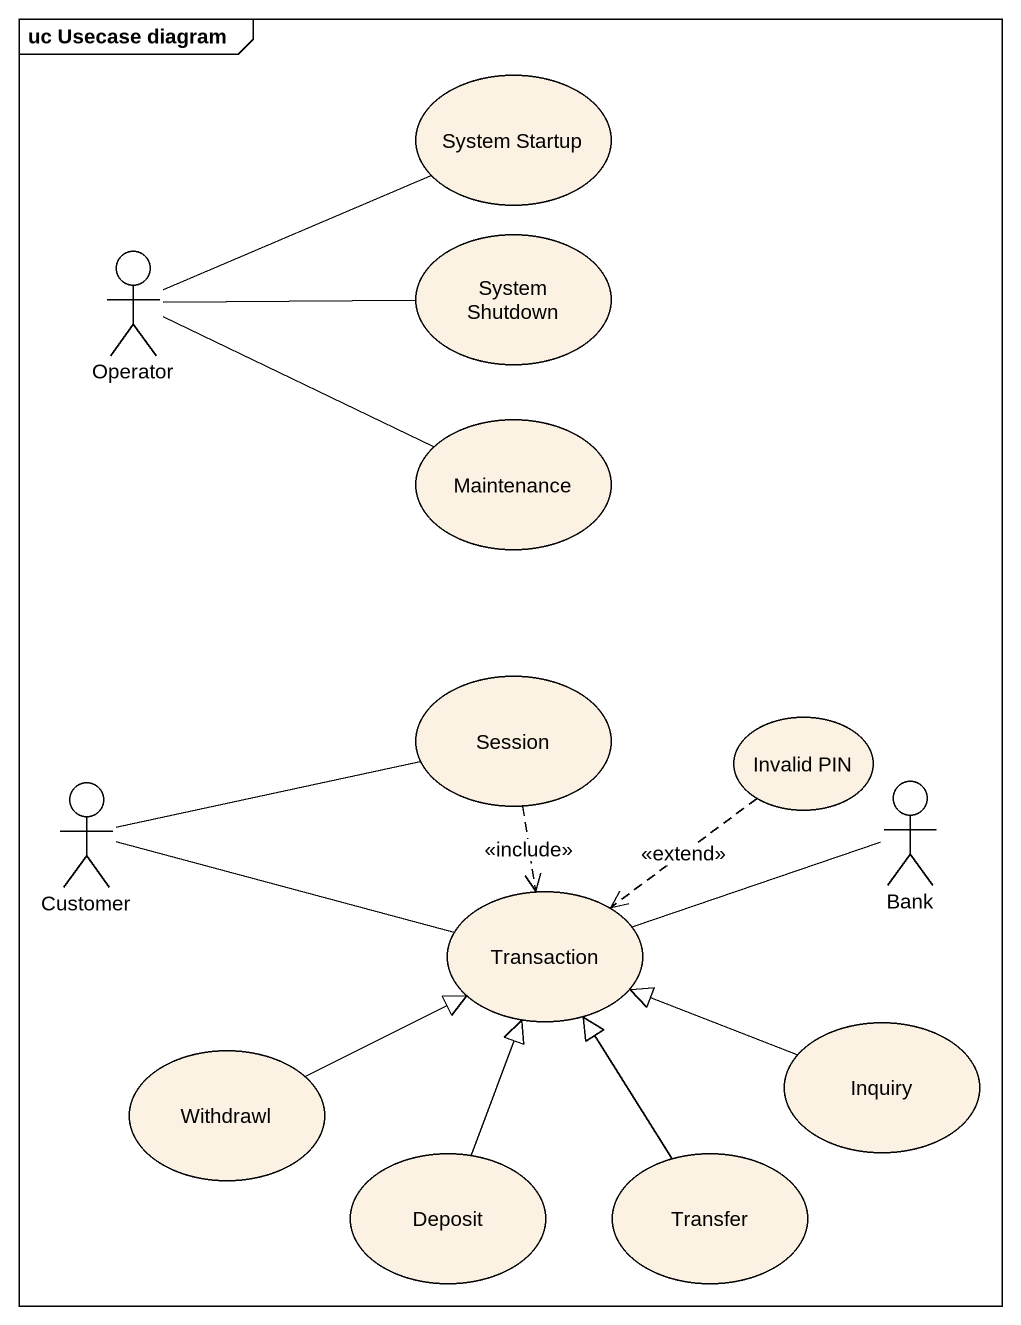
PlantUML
@startuml
mainframe uc Usecase diagram
usecase "System Startup" as System_Startup
actor Operator
usecase "System Shutdown" as System_Shutdown
usecase Maintenance
usecase Session
actor Customer
usecase "Invalid PIN" as Invalid_PIN
actor Bank
usecase Transaction
usecase Inquiry
usecase Withdrawl
usecase Deposit
usecase Transfer
Operator -right- System_Startup
Operator -right- System_Shutdown
Operator -right- Maintenance
Session ..> Transaction : <<include>>
Customer -right- Session
Customer -right- Transaction
Invalid_PIN ..> Transaction : <<extend>>
Bank -left- Transaction
Inquiry -left-|> Transaction
Withdrawl -right-|> Transaction
Deposit -up-|> Transaction
Transfer -up-|> Transaction
@enduml
